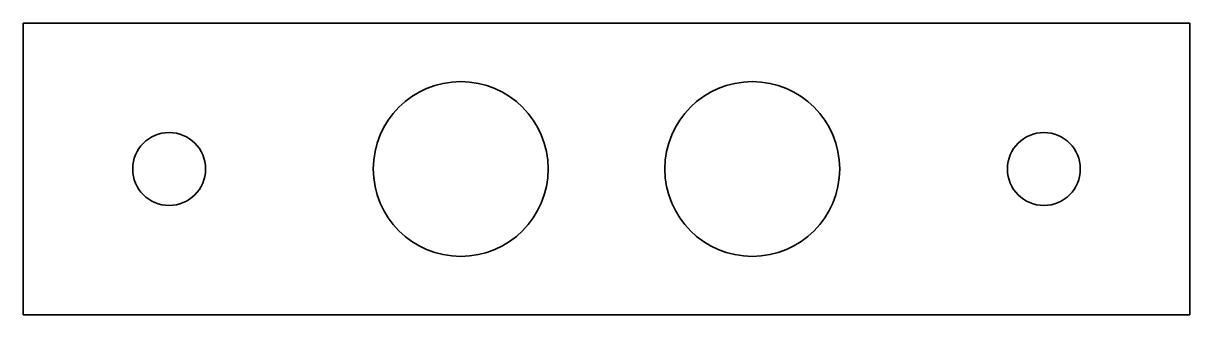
# Model space of a CAD drawing. Header units: inches. Extents: x 64.9 to 144.9, y -158.3 to -138.3.
import ezdxf

# ---------------------------------------------------------------- set-up
doc = ezdxf.new("R2010")
doc.units = ezdxf.units.IN
doc.header["$MEASUREMENT"] = 0
doc.layers.add('Ebene 1', color=7, linetype='Continuous')

msp = doc.modelspace()

# ---------------------------------------------------------------- linework, layer by layer
at = {"layer": 'Ebene 1', "color": 179, "lineweight": 35, "true_color": 0x1c1c1b}
msp.add_lwpolyline([(144.911, -158.263), (64.911, -158.263), (64.911, -138.262), (144.911, -138.262), (144.911, -158.263)], dxfattribs=at)
for points in [[(100.911, -148.262), (100.911, -151.576), (98.225, -154.262), (94.911, -154.262), (91.597, -154.262), (88.911, -151.576), (88.911, -148.262), (88.911, -144.949), (91.597, -142.262), (94.911, -142.262), (98.225, -142.262), (100.911, -144.949), (100.911, -148.262)], [(120.911, -148.262), (120.911, -151.576), (118.225, -154.262), (114.911, -154.262), (111.598, -154.262), (108.911, -151.576), (108.911, -148.262), (108.911, -144.949), (111.598, -142.262), (114.911, -142.262), (118.225, -142.262), (120.911, -144.949), (120.911, -148.262)], [(77.411, -148.262), (77.411, -149.643), (76.292, -150.762), (74.911, -150.762), (73.53, -150.762), (72.411, -149.643), (72.411, -148.262), (72.411, -146.882), (73.53, -145.763), (74.911, -145.763), (76.292, -145.763), (77.411, -146.882), (77.411, -148.262)], [(137.411, -148.262), (137.411, -149.643), (136.292, -150.763), (134.911, -150.763), (133.531, -150.763), (132.411, -149.643), (132.411, -148.262), (132.411, -146.881), (133.531, -145.762), (134.911, -145.762), (136.292, -145.762), (137.411, -146.881), (137.411, -148.262)]]:
    msp.add_open_spline(points, degree=3, knots=[0, 0, 0, 0, 1, 1, 1, 2, 2, 2, 3, 3, 3, 4, 4, 4, 4], dxfattribs=at)

doc.saveas('drawing.dxf')
